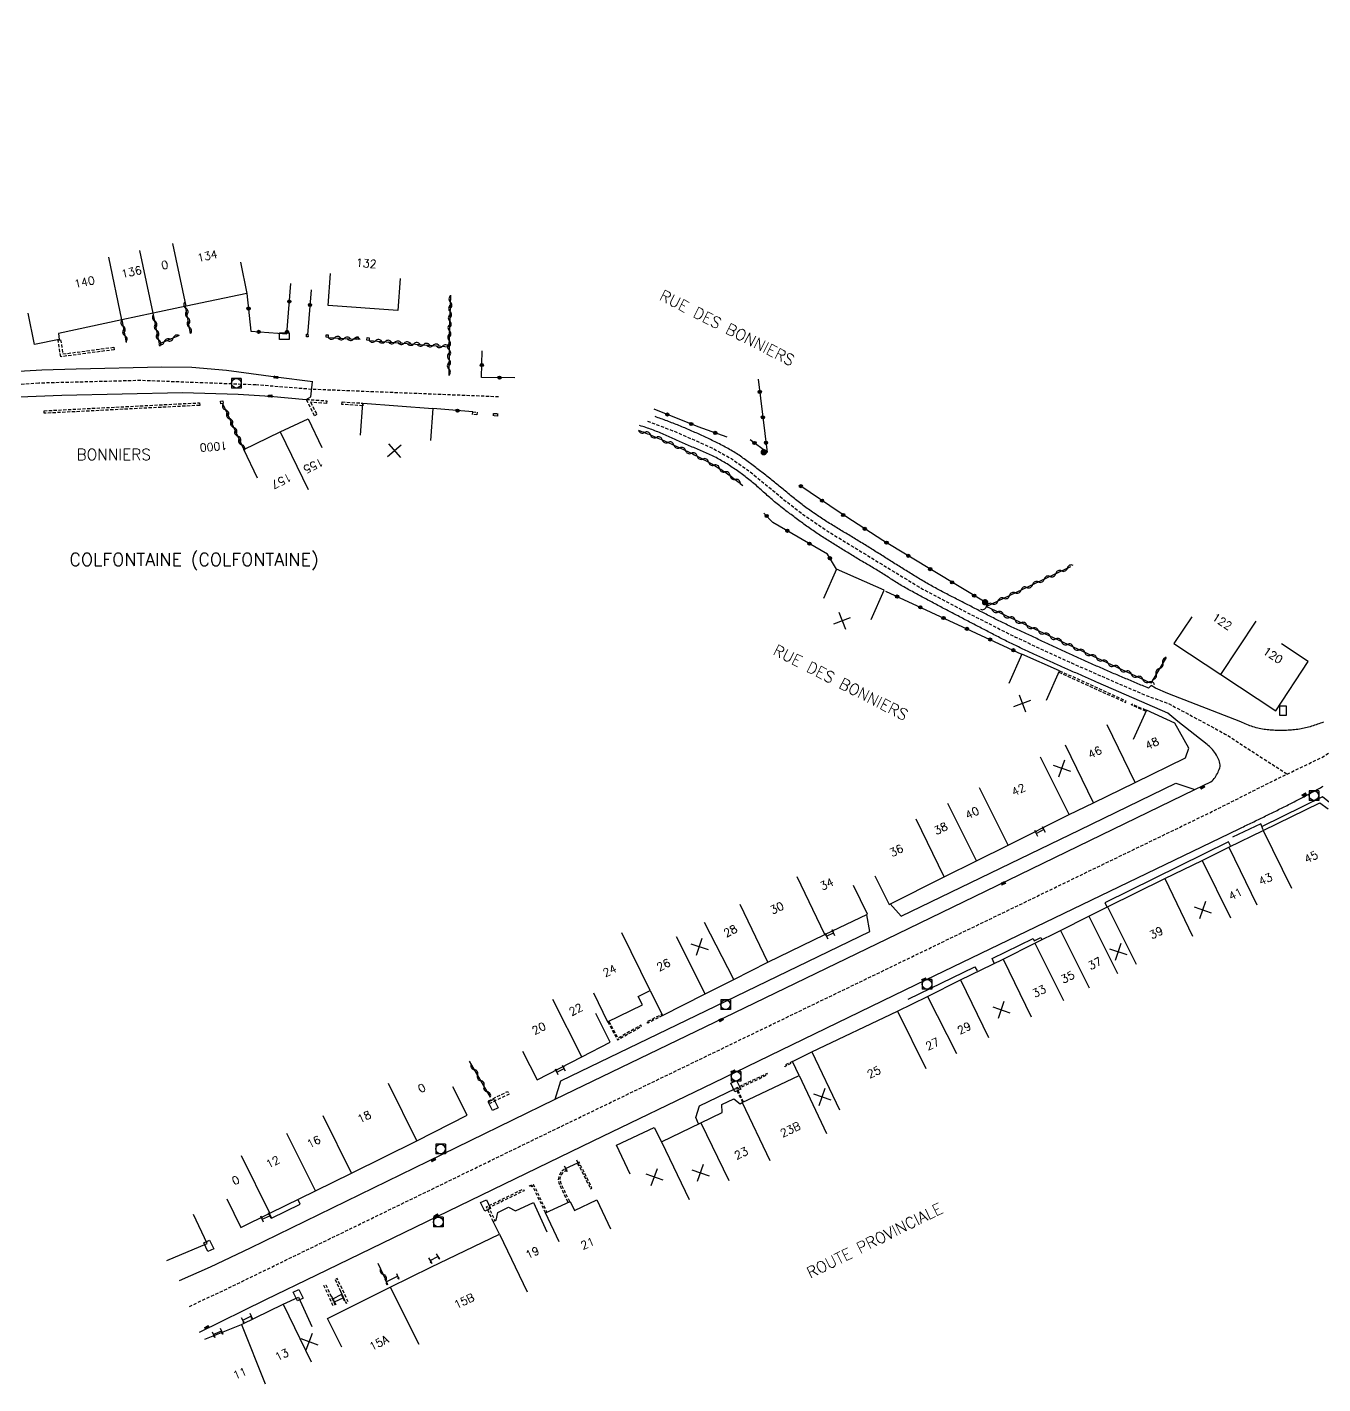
# Model space of a CAD drawing. Header units: millimetres. Extents: x 113000 to 114001, y 121999 to 123000.
# Drawn here: x 113506.8 to 113709.1, y 122358.7 to 122570.5 of the extents above; entities that cross this region are included whole.
import ezdxf
from ezdxf.enums import TextEntityAlignment as Align

# ---------------------------------------------------------------- set-up
doc = ezdxf.new("R2010")
doc.units = ezdxf.units.MM
doc.linetypes.add('DASHED', pattern=[0.75, 0.5, -0.25])
doc.layers.get('0').update_dxf_attribs({"linetype": 'CONTINUOUS'})
for name, color, linetype in [('W0001', 6, 'DASHED'), ('W0008', 7, 'CONTINUOUS'), ('W0017', 7, 'CONTINUOUS'), ('W0100', 7, 'CONTINUOUS'), ('W0105', 7, 'CONTINUOUS'), ('W0112', 1, 'DASHED'), ('W0310', 3, 'CONTINUOUS'), ('W0322', 7, 'CONTINUOUS'), ('W0400', 7, 'CONTINUOUS'), ('W0420', 7, 'CONTINUOUS'), ('W0980', 7, 'CONTINUOUS'), ('W0984', 7, 'CONTINUOUS'), ('W0989', 7, 'CONTINUOUS'), ('W0991', 7, 'CONTINUOUS'), ('W1102', 7, 'CONTINUOUS'), ('W1471', 7, 'CONTINUOUS'), ('W1473', 7, 'CONTINUOUS')]:
    doc.layers.add(name, color=color, linetype=linetype)
doc.styles.get("Standard").update_dxf_attribs({"font": 'romans.shx', "width": 0.85})

# ---------------------------------------------------------------- blocks, each defined once
blk = doc.blocks.new('t322o')
at = {"color": 0, "linetype": 'Continuous'}
for radius in [0.25, 0.15]:
    blk.add_circle((0, 0), radius, dxfattribs=at)
blk = doc.blocks.new('t310o')
at = {"color": 0, "linetype": 'Continuous'}
for centre, start, end in [((-0.5, 0.38), 216.8699, 323.1304), ((0.5, -0.37), 36.8699, 143.1303)]:
    blk.add_arc(centre, 0.625, start, end, dxfattribs=at)
blk = doc.blocks.new('T400')
for p, q in [((-0.15, 0.3), (0.15, 0.3)), ((-0.15, -0.25), (-0.15, 0.3)), ((-0.15, 0.15), (0.15, 0.15)), ((-0.15, 0), (0.15, 0)), ((0.15, 0.3), (0.15, -0.25)), ((-0.15, -0.15), (0.15, -0.15)), ((-0.15, -0.25), (-0.15, -0.3)), ((-0.15, -0.3), (0.15, -0.3)), ((0.15, -0.3), (0.15, -0.25))]:
    blk.add_line(p, q)
blk = doc.blocks.new('T420')
for p, q in [((0.75, 0.75), (-0.75, 0.75)), ((-0.75, 0.75), (-0.75, -0.75)), ((0.75, 0.75), (0.75, -0.75)), ((0.75, -0.75), (-0.75, -0.75))]:
    blk.add_line(p, q)
blk.add_ellipse((0, 0), major_axis=(-0.53, 0.53), ratio=1, start_param=3.926991, end_param=10.210176)
blk = doc.blocks.new('t991o')
at = {"color": 0, "linetype": 'Continuous'}
for p, q in [((-1, 1), (1, -1)), ((-1, -1), (1, 1))]:
    blk.add_line(p, q, dxfattribs=at)
blk = doc.blocks.new('T1471')
at = {"color": 0, "linetype": 'Continuous', "flags": 128}
blk.add_lwpolyline([(-0.75, -0.5), (-0.75, 0.5), (0.75, 0.5), (0.75, -0.5), (-0.75, -0.5)], dxfattribs=at)
blk = doc.blocks.new('t105o')
for p, q in [((-0.5, 0), (0.5, 0)), ((0.5, 0), (0.2, 0.1)), ((0.5, 0), (0.2, -0.1))]:
    blk.add_line(p, q)
blk = doc.blocks.new('T1473')
at = {"color": 0, "linetype": 'Continuous', "const_width": 0.5, "flags": 128}
blk.add_lwpolyline([(-0.25, 0, 1), (0.25, 0, 1)], format="xyb", close=True, dxfattribs=at)

msp = doc.modelspace()

# ---------------------------------------------------------------- linework, layer by layer
at = {"layer": 'W0001', "flags": 128}
for points in [[(113532.13, 122370.76), (113538.41, 122373.72), (113589.91, 122398.75), (113646.8, 122426.25), (113692.38, 122448.31), (113701.03, 122452.68), (113708.96, 122456.5), (113715.18, 122460.62), (113723.17, 122466.22), (113736.64, 122477.1), (113752.21, 122491.25), (113771.98, 122511.32), (113790.3, 122531.15), (113808.49, 122551.24), (113823.67, 122568.08), (113839.62, 122585.71), (113846.73, 122593.41), (113852.05, 122599.19), (113861.18, 122609.88)], [(113603.64, 122509.02), (113608.09, 122507.33), (113611.41, 122505.86), (113613.99, 122504.7), (113616.76, 122503.16), (113619.55, 122501.2), (113622.61, 122498.72), (113624.73, 122496.95), (113627.49, 122494.78), (113631.72, 122491.87), (113636.41, 122489.01), (113640.73, 122486.36), (113646.63, 122482.79), (113653.37, 122479.22), (113661.12, 122475.29), (113669.86, 122471.25), (113677.33, 122467.97), (113681.48, 122466.2), (113685.12, 122464.86), (113693.89, 122460.15), (113703.55, 122453.89)]]:
    msp.add_lwpolyline(points, dxfattribs=at)
at = {"layer": 'W0001'}
msp.add_lwpolyline([(113580.42, 122512.8), (113551.21, 122513.97), (113542.52, 122514.67), (113524.54, 122515.35), (113508.61, 122514.94), (113493.8, 122513.77), (113480.2, 122512.53), (113466.48, 122511.27), (113457.19, 122510.53)], dxfattribs=at)
at = {"layer": 'W0008'}
for points in [[(113551.41, 122515.17), (113545.63, 122515.87), (113537.91, 122516.94), (113532.52, 122517.37), (113527.83, 122517.43), (113514.46, 122517.14), (113509.08, 122516.98), (113503.68, 122516.65), (113500.71, 122516.41), (113480.98, 122514.59), (113467.62, 122513.36), (113464.6, 122513.83), (113461.98, 122515.38), (113459.83, 122519.57), (113458.23, 122541.25), (113455.01, 122588.3), (113454.43, 122592.37), (113453.71, 122595.25), (113451.81, 122599.98), (113448.78, 122605.11), (113425.55, 122639.86), (113398.37, 122680.47)], [(113468.09, 122400.86), (113465.84, 122433.09), (113461.02, 122501.45), (113461.6, 122504.14), (113462.33, 122505.69), (113465.5, 122508.62), (113468.22, 122509.44), (113490.8, 122511.51), (113501.24, 122512.44), (113505.55, 122512.8), (113512.22, 122513.09), (113531.04, 122513.46), (113539.74, 122513.22), (113544.76, 122512.92), (113550.39, 122512.41), (113551.07, 122512.8), (113551.35, 122515.14)]]:
    msp.add_lwpolyline(points, dxfattribs=at)
at = {"layer": 'W0008', "flags": 128}
for points in [[(113709.2, 122462.01), (113708.97, 122461.92), (113708.75, 122461.83), (113708.52, 122461.75), (113708.29, 122461.67), (113708.06, 122461.59), (113707.83, 122461.51), (113707.6, 122461.44), (113707.37, 122461.36), (113707.14, 122461.29), (113706.9, 122461.23), (113706.67, 122461.17), (113706.43, 122461.11), (113706.2, 122461.05), (113705.96, 122461), (113705.72, 122460.96), (113705.47, 122460.92), (113705.22, 122460.88), (113704.96, 122460.84), (113704.71, 122460.81), (113704.46, 122460.79), (113704.2, 122460.77), (113703.95, 122460.75), (113703.7, 122460.74), (113703.44, 122460.72), (113703.19, 122460.72), (113702.94, 122460.71), (113702.68, 122460.71), (113702.43, 122460.71), (113702.17, 122460.71), (113701.92, 122460.72), (113701.66, 122460.72), (113701.42, 122460.73), (113701.17, 122460.74), (113700.92, 122460.76), (113700.67, 122460.78), (113700.43, 122460.81), (113700.18, 122460.84), (113699.94, 122460.87), (113699.69, 122460.91), (113699.45, 122460.96), (113699.2, 122461.01), (113698.95, 122461.07), (113698.71, 122461.14), (113698.46, 122461.21), (113698.21, 122461.28), (113697.97, 122461.36), (113697.73, 122461.44), (113697.49, 122461.53), (113697.25, 122461.62), (113697.01, 122461.72), (113696.78, 122461.82), (113696.54, 122461.93), (113696.31, 122462.04), (113684.92, 122466.46), (113683.01, 122467.29), (113682.3, 122467.71), (113681.9, 122467.32), (113681.67, 122467.42), (113681.43, 122467.52), (113681.19, 122467.61), (113680.96, 122467.71), (113680.72, 122467.8), (113680.49, 122467.9), (113680.25, 122468), (113680.01, 122468.1), (113679.78, 122468.19), (113679.54, 122468.29), (113679.31, 122468.39), (113679.07, 122468.49), (113678.84, 122468.59), (113678.6, 122468.69), (113678.37, 122468.78), (113678.13, 122468.88), (113677.9, 122468.98), (113677.67, 122469.08), (113677.44, 122469.18), (113677.21, 122469.28), (113676.98, 122469.38), (113676.75, 122469.48), (113676.52, 122469.57), (113676.3, 122469.67), (113676.07, 122469.77), (113675.84, 122469.87), (113675.61, 122469.97), (113675.38, 122470.07), (113675.15, 122470.17), (113674.92, 122470.27), (113674.69, 122470.37), (113674.46, 122470.47), (113674.24, 122470.57), (113674.01, 122470.67), (113673.78, 122470.77), (113673.55, 122470.87), (113673.32, 122470.97), (113673.1, 122471.07), (113672.87, 122471.17), (113672.64, 122471.27), (113672.41, 122471.37), (113672.18, 122471.47), (113671.96, 122471.58), (113671.73, 122471.68), (113671.5, 122471.78), (113671.27, 122471.88), (113671.04, 122471.98), (113670.82, 122472.08), (113670.59, 122472.19), (113670.36, 122472.29), (113670.14, 122472.39), (113669.91, 122472.5), (113669.68, 122472.6), (113669.45, 122472.7), (113669.22, 122472.81), (113669, 122472.91), (113668.77, 122473.02), (113668.54, 122473.12), (113668.31, 122473.23), (113668.09, 122473.33), (113667.86, 122473.44), (113667.63, 122473.55), (113667.41, 122473.65), (113667.18, 122473.76), (113666.95, 122473.86), (113666.73, 122473.97), (113666.5, 122474.08), (113666.27, 122474.18), (113666.05, 122474.29), (113665.82, 122474.4), (113665.59, 122474.51), (113665.37, 122474.61), (113665.14, 122474.72), (113664.91, 122474.83), (113664.69, 122474.93), (113664.46, 122475.04), (113664.23, 122475.15), (113664.01, 122475.25), (113663.78, 122475.36), (113663.55, 122475.47), (113663.33, 122475.57), (113663.1, 122475.68), (113662.87, 122475.79), (113662.65, 122475.89), (113662.42, 122476), (113662.19, 122476.11), (113661.96, 122476.21), (113661.73, 122476.32), (113661.5, 122476.42), (113661.27, 122476.53), (113661.04, 122476.63), (113660.81, 122476.74), (113660.58, 122476.84), (113660.35, 122476.95), (113660.12, 122477.06), (113659.9, 122477.17), (113659.67, 122477.28), (113659.44, 122477.39), (113659.22, 122477.5), (113659, 122477.61), (113658.77, 122477.72), (113658.55, 122477.83), (113658.33, 122477.94), (113658.11, 122478.05), (113657.89, 122478.16), (113657.67, 122478.27), (113657.44, 122478.38), (113657.22, 122478.5), (113657, 122478.61), (113656.78, 122478.72), (113656.56, 122478.84), (113656.34, 122478.95), (113656.12, 122479.06), (113655.9, 122479.18), (113655.68, 122479.29), (113655.46, 122479.41), (113655.24, 122479.52), (113655.02, 122479.63), (113654.8, 122479.75), (113654.58, 122479.86), (113654.36, 122479.98), (113654.14, 122480.09), (113653.92, 122480.21), (113653.7, 122480.32), (113653.48, 122480.43), (113653.26, 122480.55), (113653.04, 122480.66), (113652.81, 122480.78), (113652.59, 122480.89), (113652.37, 122481), (113652.15, 122481.12), (113651.93, 122481.23), (113651.7, 122481.34), (113651.48, 122481.46), (113651.26, 122481.57), (113651.04, 122481.68), (113650.82, 122481.8), (113650.6, 122481.91), (113650.38, 122482.03), (113650.15, 122482.14), (113649.93, 122482.26), (113649.71, 122482.37), (113649.49, 122482.49), (113649.27, 122482.6), (113649.05, 122482.72), (113648.83, 122482.84), (113648.62, 122482.96), (113648.4, 122483.08), (113648.18, 122483.2), (113647.96, 122483.32), (113647.74, 122483.44), (113647.52, 122483.57), (113647.3, 122483.7), (113647.08, 122483.82), (113646.86, 122483.95), (113646.64, 122484.08), (113646.42, 122484.21), (113646.21, 122484.34), (113645.99, 122484.47), (113645.77, 122484.61), (113645.55, 122484.74), (113645.34, 122484.87), (113645.12, 122485.01), (113644.9, 122485.14), (113644.69, 122485.27), (113644.47, 122485.41), (113644.26, 122485.54), (113644.04, 122485.68), (113643.82, 122485.81), (113643.61, 122485.95), (113643.39, 122486.08), (113643.18, 122486.22), (113642.96, 122486.35), (113642.74, 122486.49), (113642.53, 122486.62), (113642.31, 122486.75), (113642.1, 122486.88), (113641.89, 122487.02), (113641.68, 122487.15), (113641.46, 122487.28), (113641.25, 122487.42), (113641.04, 122487.55), (113640.83, 122487.68), (113640.61, 122487.82), (113640.4, 122487.95), (113640.19, 122488.09), (113639.98, 122488.22), (113639.77, 122488.35), (113639.55, 122488.49), (113639.34, 122488.62), (113639.13, 122488.76), (113638.92, 122488.89), (113638.71, 122489.02), (113638.49, 122489.16), (113638.28, 122489.29), (113638.07, 122489.42), (113637.85, 122489.56), (113637.64, 122489.69), (113637.43, 122489.82), (113637.22, 122489.95), (113637, 122490.08), (113636.79, 122490.21), (113636.58, 122490.34), (113636.36, 122490.47), (113636.15, 122490.59), (113635.94, 122490.72), (113635.72, 122490.85), (113635.51, 122490.98), (113635.3, 122491.1), (113635.08, 122491.23), (113634.87, 122491.36), (113634.65, 122491.49), (113634.44, 122491.61), (113634.23, 122491.74), (113634.01, 122491.87), (113633.8, 122492), (113633.59, 122492.13), (113633.37, 122492.26), (113633.16, 122492.39), (113632.95, 122492.52), (113632.74, 122492.65), (113632.53, 122492.78), (113632.32, 122492.91), (113632.11, 122493.05), (113631.9, 122493.18), (113631.69, 122493.31), (113631.48, 122493.45), (113631.27, 122493.58), (113631.06, 122493.72), (113630.85, 122493.85), (113630.65, 122493.99), (113630.44, 122494.13), (113630.23, 122494.26), (113630.03, 122494.4), (113629.82, 122494.54), (113629.61, 122494.68), (113629.41, 122494.82), (113629.2, 122494.96), (113629, 122495.1), (113628.8, 122495.24), (113628.59, 122495.39), (113628.39, 122495.53), (113628.19, 122495.68), (113627.99, 122495.83), (113627.79, 122495.99), (113627.59, 122496.14), (113627.39, 122496.3), (113627.19, 122496.45), (113626.99, 122496.61), (113626.79, 122496.77), (113626.6, 122496.93), (113626.4, 122497.09), (113626.21, 122497.25), (113626.01, 122497.41), (113625.82, 122497.57), (113625.62, 122497.73), (113625.42, 122497.9), (113625.23, 122498.06), (113625.03, 122498.22), (113624.84, 122498.38), (113624.64, 122498.53), (113624.45, 122498.69), (113624.25, 122498.84), (113624.06, 122499), (113623.87, 122499.16), (113623.67, 122499.31), (113623.48, 122499.47), (113623.29, 122499.63), (113623.09, 122499.78), (113622.9, 122499.94), (113622.71, 122500.09), (113622.51, 122500.25), (113622.32, 122500.4), (113622.13, 122500.56), (113621.93, 122500.71), (113621.74, 122500.87), (113621.54, 122501.02), (113621.35, 122501.17), (113621.15, 122501.32), (113620.95, 122501.47), (113620.75, 122501.62), (113620.56, 122501.77), (113620.36, 122501.92), (113620.16, 122502.07), (113619.97, 122502.22), (113619.77, 122502.37), (113619.57, 122502.52), (113619.37, 122502.67), (113619.17, 122502.81), (113618.98, 122502.96), (113618.78, 122503.1), (113618.57, 122503.25), (113618.37, 122503.39), (113618.17, 122503.53), (113617.97, 122503.67), (113617.76, 122503.81), (113617.55, 122503.94), (113617.34, 122504.08), (113617.13, 122504.21), (113616.92, 122504.34), (113616.69, 122504.47), (113616.47, 122504.6), (113616.25, 122504.72), (113616.03, 122504.85), (113615.8, 122504.97), (113615.58, 122505.09), (113615.35, 122505.21), (113615.12, 122505.33), (113614.9, 122505.44), (113614.67, 122505.56), (113614.44, 122505.67), (113614.21, 122505.78), (113613.98, 122505.89), (113613.75, 122506.01), (113613.52, 122506.12), (113613.29, 122506.23), (113613.06, 122506.34), (113612.83, 122506.45), (113612.61, 122506.55), (113612.39, 122506.66), (113612.17, 122506.76), (113611.94, 122506.86), (113611.72, 122506.96), (113611.5, 122507.07), (113611.28, 122507.17), (113611.05, 122507.26), (113610.83, 122507.36), (113610.61, 122507.46), (113610.38, 122507.56), (113610.16, 122507.65), (113609.93, 122507.75), (113609.71, 122507.85), (113609.48, 122507.94), (113609.26, 122508.03), (113609.03, 122508.13), (113608.81, 122508.22), (113608.58, 122508.31), (113608.35, 122508.41), (113608.12, 122508.5), (113607.88, 122508.59), (113607.65, 122508.68), (113607.42, 122508.77), (113607.19, 122508.86), (113606.95, 122508.95), (113606.72, 122509.04), (113606.48, 122509.13), (113606.25, 122509.21), (113606.01, 122509.3), (113605.78, 122509.39), (113605.54, 122509.47), (113605.31, 122509.55), (113605.07, 122509.64), (113604.84, 122509.72)], [(113530.56, 122374.81), (113535.44, 122376.95), (113541.65, 122379.91), (113569.44, 122393.44), (113589.26, 122403.13), (113615.67, 122415.9), (113642.68, 122428.92), (113659.98, 122437.33), (113689.14, 122451.48), (113691.65, 122452.68), (113691.83, 122452.84), (113692, 122453), (113692.15, 122453.18), (113692.3, 122453.37), (113692.43, 122453.56), (113692.54, 122453.76), (113692.65, 122453.96), (113692.75, 122454.18), (113692.84, 122454.39), (113692.93, 122454.62), (113693.01, 122454.85), (113693.07, 122455.09), (113693.08, 122455.34), (113693.05, 122455.57), (113693, 122455.8), (113692.92, 122456.02), (113692.82, 122456.23), (113692.72, 122456.44), (113692.61, 122456.64), (113692.49, 122456.87), (113692.35, 122457.09), (113692.21, 122457.31), (113692.05, 122457.51), (113691.88, 122457.72), (113691.73, 122457.89), (113691.57, 122458.06), (113691.4, 122458.22), (113691.23, 122458.37), (113691.05, 122458.51), (113686.47, 122462.1), (113684.89, 122463.41), (113674.03, 122468.16), (113673.8, 122468.26), (113673.57, 122468.36), (113673.34, 122468.46), (113673.11, 122468.56), (113672.88, 122468.66), (113672.64, 122468.76), (113672.41, 122468.86), (113672.18, 122468.97), (113671.95, 122469.07), (113671.72, 122469.17), (113671.49, 122469.27), (113671.26, 122469.37), (113671.03, 122469.47), (113670.8, 122469.58), (113670.57, 122469.68), (113670.34, 122469.78), (113670.1, 122469.88), (113669.87, 122469.99), (113669.64, 122470.09), (113669.41, 122470.19), (113669.18, 122470.29), (113668.95, 122470.4), (113668.72, 122470.5), (113668.49, 122470.6), (113668.26, 122470.71), (113668.03, 122470.81), (113667.8, 122470.91), (113667.57, 122471.02), (113667.34, 122471.12), (113667.11, 122471.22), (113666.88, 122471.33), (113666.65, 122471.43), (113666.42, 122471.53), (113666.19, 122471.64), (113665.96, 122471.74), (113665.73, 122471.84), (113665.5, 122471.95), (113665.27, 122472.05), (113665.04, 122472.15), (113664.81, 122472.26), (113664.58, 122472.36), (113664.35, 122472.46), (113664.12, 122472.57), (113663.89, 122472.67), (113663.67, 122472.78), (113663.44, 122472.88), (113663.21, 122472.99), (113662.98, 122473.09), (113662.75, 122473.2), (113662.52, 122473.31), (113662.29, 122473.41), (113662.07, 122473.52), (113661.84, 122473.63), (113661.61, 122473.74), (113661.38, 122473.85), (113661.16, 122473.96), (113660.93, 122474.07), (113660.7, 122474.18), (113660.48, 122474.29), (113660.25, 122474.4), (113660.02, 122474.51), (113659.8, 122474.62), (113659.57, 122474.74), (113659.35, 122474.85), (113659.12, 122474.96), (113658.9, 122475.08), (113658.67, 122475.19), (113658.45, 122475.31), (113658.22, 122475.42), (113658, 122475.54), (113657.77, 122475.65), (113657.55, 122475.77), (113657.33, 122475.89), (113657.1, 122476), (113656.88, 122476.12), (113656.65, 122476.24), (113656.43, 122476.35), (113656.21, 122476.47), (113655.98, 122476.59), (113655.76, 122476.7), (113655.54, 122476.82), (113655.31, 122476.94), (113655.09, 122477.06), (113654.87, 122477.17), (113654.64, 122477.29), (113654.42, 122477.41), (113654.19, 122477.52), (113653.97, 122477.64), (113653.74, 122477.76), (113653.52, 122477.87), (113653.29, 122477.99), (113653.07, 122478.11), (113652.84, 122478.23), (113652.62, 122478.34), (113652.39, 122478.46), (113652.16, 122478.58), (113651.94, 122478.7), (113651.71, 122478.81), (113651.49, 122478.93), (113651.26, 122479.05), (113651.04, 122479.17), (113650.81, 122479.29), (113650.59, 122479.4), (113650.36, 122479.52), (113650.14, 122479.64), (113649.91, 122479.76), (113649.69, 122479.88), (113649.46, 122480), (113649.24, 122480.12), (113649.01, 122480.24), (113648.79, 122480.36), (113648.56, 122480.48), (113648.34, 122480.6), (113648.12, 122480.72), (113647.9, 122480.83), (113647.68, 122480.95), (113647.46, 122481.07), (113647.23, 122481.19), (113647.01, 122481.31), (113646.79, 122481.42), (113646.57, 122481.54), (113646.35, 122481.66), (113646.13, 122481.78), (113645.91, 122481.9), (113645.68, 122482.02), (113645.46, 122482.14), (113645.24, 122482.26), (113645.02, 122482.38), (113644.8, 122482.5), (113644.58, 122482.62), (113644.36, 122482.74), (113644.14, 122482.86), (113643.93, 122482.99), (113643.71, 122483.11), (113643.49, 122483.24), (113643.27, 122483.36), (113643.06, 122483.49), (113642.84, 122483.62), (113642.64, 122483.74), (113642.43, 122483.87), (113642.23, 122484), (113642.03, 122484.13), (113641.83, 122484.26), (113641.63, 122484.4), (113641.43, 122484.53), (113641.23, 122484.66), (113641.03, 122484.79), (113640.83, 122484.92), (113640.62, 122485.05), (113640.41, 122485.18), (113640.2, 122485.31), (113639.99, 122485.44), (113639.78, 122485.56), (113639.57, 122485.69), (113639.36, 122485.82), (113639.15, 122485.94), (113638.94, 122486.07), (113638.73, 122486.19), (113638.52, 122486.32), (113638.31, 122486.44), (113638.1, 122486.57), (113637.89, 122486.69), (113637.68, 122486.82), (113637.47, 122486.94), (113637.26, 122487.07), (113637.05, 122487.19), (113636.84, 122487.32), (113636.63, 122487.45), (113636.42, 122487.57), (113636.21, 122487.7), (113636, 122487.83), (113635.79, 122487.95), (113635.58, 122488.08), (113635.37, 122488.21), (113635.16, 122488.34), (113634.95, 122488.47), (113634.74, 122488.6), (113634.53, 122488.73), (113634.32, 122488.85), (113634.11, 122488.98), (113633.9, 122489.11), (113633.69, 122489.24), (113633.48, 122489.37), (113633.27, 122489.49), (113633.06, 122489.62), (113632.85, 122489.75), (113632.64, 122489.88), (113632.43, 122490.01), (113632.22, 122490.14), (113632.01, 122490.27), (113631.8, 122490.41), (113631.59, 122490.54), (113631.39, 122490.67), (113631.18, 122490.8), (113630.97, 122490.94), (113630.77, 122491.07), (113630.56, 122491.21), (113630.36, 122491.35), (113630.15, 122491.48), (113629.95, 122491.62), (113629.74, 122491.76), (113629.54, 122491.91), (113629.33, 122492.05), (113629.12, 122492.19), (113628.92, 122492.34), (113628.71, 122492.48), (113628.51, 122492.63), (113628.31, 122492.77), (113628.1, 122492.92), (113627.9, 122493.07), (113627.7, 122493.21), (113627.49, 122493.36), (113627.29, 122493.51), (113627.09, 122493.66), (113626.89, 122493.81), (113626.69, 122493.96), (113626.49, 122494.11), (113626.29, 122494.26), (113626.09, 122494.41), (113625.89, 122494.56), (113625.69, 122494.72), (113625.49, 122494.87), (113625.29, 122495.02), (113625.1, 122495.18), (113624.9, 122495.33), (113624.7, 122495.48), (113624.5, 122495.64), (113624.31, 122495.8), (113624.11, 122495.95), (113623.91, 122496.11), (113623.72, 122496.27), (113623.52, 122496.43), (113623.33, 122496.59), (113623.13, 122496.75), (113622.94, 122496.92), (113622.75, 122497.09), (113622.56, 122497.25), (113622.37, 122497.42), (113622.18, 122497.59), (113621.99, 122497.76), (113621.8, 122497.93), (113621.61, 122498.1), (113621.42, 122498.27), (113621.23, 122498.44), (113621.04, 122498.61), (113620.85, 122498.77), (113620.66, 122498.94), (113620.47, 122499.11), (113620.28, 122499.27), (113620.08, 122499.44), (113619.89, 122499.6), (113619.69, 122499.76), (113619.49, 122499.92), (113619.29, 122500.07), (113619.09, 122500.23), (113618.9, 122500.38), (113618.7, 122500.52), (113618.5, 122500.67), (113618.3, 122500.81), (113618.11, 122500.96), (113617.91, 122501.1), (113617.71, 122501.24), (113617.51, 122501.38), (113617.31, 122501.52), (113617.1, 122501.66), (113616.9, 122501.79), (113616.7, 122501.93), (113616.49, 122502.06), (113616.29, 122502.19), (113616.08, 122502.33), (113615.87, 122502.46), (113615.66, 122502.58), (113615.45, 122502.71), (113615.24, 122502.83), (113615.03, 122502.96), (113614.82, 122503.08), (113614.6, 122503.2), (113614.38, 122503.32), (113614.15, 122503.43), (113613.92, 122503.55), (113613.69, 122503.66), (113613.46, 122503.77), (113613.23, 122503.87), (113613, 122503.98), (113612.76, 122504.08), (113612.53, 122504.18), (113612.3, 122504.28), (113612.06, 122504.38), (113611.82, 122504.48), (113611.59, 122504.57), (113611.35, 122504.67), (113611.12, 122504.77), (113610.88, 122504.87), (113610.65, 122504.96), (113610.41, 122505.06), (113610.18, 122505.16), (113609.94, 122505.27), (113609.71, 122505.37), (113609.48, 122505.47), (113609.25, 122505.58), (113609.02, 122505.68), (113608.79, 122505.79), (113608.55, 122505.89), (113608.32, 122506), (113608.09, 122506.1), (113607.86, 122506.21), (113607.63, 122506.31), (113607.4, 122506.42), (113607.17, 122506.52), (113606.93, 122506.63), (113606.7, 122506.73), (113606.47, 122506.83), (113606.23, 122506.93), (113606, 122507.03), (113605.77, 122507.13), (113605.53, 122507.22), (113605.29, 122507.32), (113605.06, 122507.41), (113604.82, 122507.5), (113604.59, 122507.59), (113604.35, 122507.68), (113604.11, 122507.76), (113603.87, 122507.85), (113603.64, 122507.93), (113603.4, 122508.01), (113603.16, 122508.1), (113602.92, 122508.17), (113602.68, 122508.25), (113602.44, 122508.33)], [(113533.71, 122366.72), (113544.09, 122371.82), (113552.01, 122375.7), (113570.8, 122384.8), (113595.2, 122396.61), (113613.97, 122405.7), (113645.61, 122421.01), (113696.03, 122445.34), (113696.26, 122445.45), (113696.49, 122445.56), (113696.73, 122445.68), (113696.96, 122445.79), (113697.19, 122445.9), (113697.42, 122446.01), (113697.66, 122446.12), (113697.89, 122446.24), (113698.12, 122446.35), (113698.35, 122446.46), (113698.59, 122446.57), (113698.82, 122446.69), (113699.05, 122446.8), (113699.28, 122446.91), (113699.51, 122447.02), (113699.73, 122447.13), (113699.96, 122447.24), (113700.18, 122447.35), (113700.41, 122447.46), (113700.63, 122447.57), (113700.86, 122447.68), (113701.08, 122447.79), (113701.31, 122447.9), (113701.53, 122448.01), (113701.76, 122448.12), (113701.98, 122448.23), (113702.21, 122448.34), (113702.43, 122448.45), (113702.65, 122448.56), (113702.88, 122448.68), (113703.1, 122448.79), (113703.33, 122448.9), (113703.55, 122449.01), (113703.77, 122449.12), (113704, 122449.24), (113704.22, 122449.35), (113704.44, 122449.47), (113704.66, 122449.58), (113704.88, 122449.69), (113705.09, 122449.8), (113705.31, 122449.91), (113705.53, 122450.03), (113705.75, 122450.14), (113705.96, 122450.25), (113706.18, 122450.36), (113706.4, 122450.48), (113706.61, 122450.59), (113706.83, 122450.71), (113707.04, 122450.82), (113707.26, 122450.94), (113707.47, 122451.05), (113707.69, 122451.17), (113707.9, 122451.29), (113708.12, 122451.41), (113708.33, 122451.53), (113708.54, 122451.64), (113708.76, 122451.76), (113708.97, 122451.89), (113709.19, 122452.02)], [(113641.57, 122433.61), (113643.28, 122431.69), (113671.15, 122445.18), (113686.18, 122452.46), (113689.15, 122451.49)], [(113589.25, 122403.13), (113590.12, 122405.97), (113615.91, 122418.45), (113638.37, 122429.33), (113637.9, 122431.89)]]:
    msp.add_lwpolyline(points, dxfattribs=at)
at = {"layer": 'W0017', "flags": 128}
for points in [[(113711.39, 122446.69), (113710.44, 122448.73), (113710.16, 122448.93), (113710.4, 122449.23), (113709.08, 122450.32), (113699.63, 122445.7)], [(113699.82, 122445.18), (113699.42, 122446.12), (113695.02, 122444.03)], [(113694.68, 122442.67), (113694.37, 122443.31), (113675.1, 122433.78), (113675.43, 122433.13)], [(113657.79, 122424.39), (113657.46, 122425.07), (113663.87, 122428.23), (113664.04, 122427.86), (113665.09, 122428.39), (113665.25, 122428.07)], [(113644.37, 122418.76), (113654.78, 122423.77), (113655.14, 122423.15)], [(113611.64, 122399.3), (113611.19, 122400.28), (113611.77, 122402.11), (113617.42, 122404.81)], [(113544.62, 122385.21), (113544.96, 122384.52), (113549.45, 122386.72), (113549.1, 122387.42)]]:
    msp.add_lwpolyline(points, dxfattribs=at)
at = {"layer": 'W0100'}
for points in [[(113540.09, 122533.85), (113541.11, 122528.95), (113531.62, 122526.96), (113526.45, 122525.87), (113521.6, 122524.84), (113511.7, 122522.72), (113511.78, 122521.74), (113507.94, 122520.99), (113506.98, 122525.89)], [(113565.04, 122531.26), (113564.67, 122526.28), (113553.8, 122527.07), (113554.17, 122532.05)], [(113558.84, 122506.83), (113559.23, 122511.81), (113570.15, 122510.97), (113569.76, 122505.98)], [(113542.79, 122500.08), (113540.62, 122504.59), (113546.33, 122507.33), (113550.66, 122509.39), (113552.81, 122504.88)]]:
    msp.add_lwpolyline(points, dxfattribs=at)
at = {"layer": 'W0100', "flags": 128}
for points in [[(113638.59, 122478.03), (113640.61, 122482.6), (113633.19, 122485.89), (113631.16, 122481.32)], [(113688.64, 122478.47), (113685.87, 122474.31), (113693.17, 122469.46), (113701.76, 122463.76), (113706.84, 122471.48), (113702.66, 122474.23)], [(113665.96, 122465.45), (113667.99, 122470.02), (113662.11, 122472.63), (113660.08, 122468.06)], [(113639.14, 122437.99), (113641.39, 122433.53), (113649.98, 122437.87), (113655.04, 122440.33), (113659.96, 122442.79), (113669.52, 122447.58), (113673.32, 122449.41), (113679.83, 122452.57), (113687.69, 122456.41), (113688.17, 122457.95), (113686.01, 122461.85), (113681.57, 122463.87), (113679.51, 122459.31)], [(113600.94, 122391.43), (113598.82, 122395.95), (113604.69, 122398.71), (113605.83, 122396.45), (113611.99, 122399.42), (113615.33, 122401.05), (113615.28, 122402.29), (113617.12, 122403.19), (113618.13, 122402.41), (113618.47, 122402.58), (113627.33, 122406.8), (113626.32, 122409.02), (113629.34, 122410.51), (113642.71, 122416.86), (113647.39, 122419.17), (113652.53, 122421.77), (113659.21, 122425), (113664.17, 122427.48), (113668.18, 122429.46), (113672.58, 122431.68), (113675.5, 122433.14), (113684.44, 122437.61), (113690.26, 122440.39), (113694.44, 122442.48), (113699.8, 122445.07), (113708.63, 122449.4), (113709.93, 122448.46)], [(113665.56, 122445.22), (113664.39, 122444.62)], [(113595.25, 122419.71), (113597.44, 122415.22), (113602.86, 122417.86), (113602.19, 122419.18), (113604.07, 122420.09), (113606.01, 122416.17), (113612.67, 122419.56), (113617.13, 122421.8), (113622.48, 122424.54), (113631.35, 122428.82), (113638.01, 122432), (113635.85, 122436.51)], [(113631.63, 122428.58), (113632.72, 122429.1)], [(113584.13, 122410.61), (113586.41, 122406.17), (113593.41, 122409.76), (113597.85, 122412.02), (113595.59, 122416.48)], [(113589.51, 122407.35), (113590.64, 122407.92)], [(113537.96, 122387.56), (113540.17, 122383.07), (113544.71, 122385.31), (113551.8, 122388.8), (113557.46, 122391.58), (113567.63, 122396.61), (113575.52, 122400.61), (113573.26, 122405.07)], [(113590.87, 122392.29), (113592.78, 122393.18)], [(113555.95, 122364.4), (113553.7, 122368.87), (113563.47, 122373.79), (113569.83, 122376.87), (113580.53, 122382.03), (113579.57, 122384.01), (113580.05, 122384.25), (113580.27, 122385.45), (113581.98, 122386.27), (113583.04, 122385.69), (113585.85, 122386.98), (113587.93, 122382.43)], [(113589.87, 122380.83), (113587.75, 122385.36), (113591.6, 122387.17), (113592.26, 122385.76), (113595.76, 122387.41), (113597.88, 122382.88)], [(113528.63, 122377.92), (113534.92, 122380.6), (113532.78, 122385.11)], [(113543.51, 122384.37), (113544.7, 122384.92)], [(113569.73, 122377.92), (113570.94, 122378.56)], [(113562.86, 122374.6), (113564.65, 122375.47)], [(113534.55, 122365.66), (113540.25, 122367.95), (113546.79, 122371.11), (113549.16, 122372.19), (113551.23, 122367.64)], [(113554.51, 122371.96), (113555.92, 122372.67)], [(113556.17, 122372.1), (113554.75, 122371.44)], [(113541.76, 122369.23), (113540.44, 122368.58)], [(113537.16, 122366.91), (113535.91, 122366.35)]]:
    msp.add_lwpolyline(points, dxfattribs=at)
at = {"layer": 'W0112'}
for p, q in [((113550.43, 122522.18), (113550.41, 122522.58)), ((113550.67, 122522.19), (113550.43, 122522.18)), ((113553.47, 122522.1), (113553.48, 122522.49)), ((113553.79, 122522.08), (113553.47, 122522.1)), ((113558.18, 122521.8), (113558.22, 122522.2)), ((113558.47, 122521.76), (113558.18, 122521.8)), ((113559.83, 122521.65), (113559.87, 122522.05)), ((113512.04, 122519.06), (113511.62, 122521.65)), ((113520.41, 122520.16), (113512.04, 122519.06)), ((113560.18, 122521.62), (113559.83, 122521.65)), ((113509.43, 122510.63), (113533.73, 122511.87)), ((113533.73, 122511.87), (113533.75, 122511.47)), ((113536.98, 122512.12), (113537.34, 122512.17)), ((113537.34, 122512.17), (113537.4, 122511.77)), ((113551.68, 122509.86), (113550.39, 122512.41)), ((113550.39, 122512.41), (113553.57, 122512.19)), ((113555.98, 122512.02), (113559.23, 122511.81)), ((113559.23, 122511.81), (113559.2, 122511.41)), ((113576.37, 122510.44), (113577.05, 122510.4)), ((113577.05, 122510.4), (113577.03, 122510)), ((113579.63, 122510.22), (113580.25, 122510.18)), ((113580.25, 122510.18), (113580.23, 122509.79))]:
    msp.add_line(p, q, dxfattribs=at)
for points in [[(113511.62, 122521.65), (113512.02, 122521.72), (113512.37, 122519.5)], [(113550.41, 122522.58), (113550.65, 122522.59), (113550.67, 122522.19)], [(113553.48, 122522.49), (113553.8, 122522.48), (113553.79, 122522.08)], [(113558.22, 122522.2), (113558.51, 122522.16), (113558.47, 122521.76)], [(113559.87, 122522.05), (113560.22, 122522.02), (113560.18, 122521.62)], [(113512.37, 122519.5), (113520.35, 122520.55), (113520.41, 122520.16)], [(113533.75, 122511.47), (113509.45, 122510.23), (113509.43, 122510.63)], [(113537.4, 122511.77), (113537.04, 122511.72), (113536.98, 122512.12)], [(113553.57, 122512.19), (113553.55, 122511.79), (113551.06, 122511.96)], [(113551.06, 122511.96), (113552.04, 122510.04), (113551.68, 122509.86)], [(113559.2, 122511.41), (113555.95, 122511.62), (113555.98, 122512.02)], [(113577.03, 122510), (113576.35, 122510.04), (113576.37, 122510.44)], [(113580.23, 122509.79), (113579.61, 122509.82), (113579.63, 122510.22)]]:
    msp.add_lwpolyline(points, dxfattribs=at)
at = {"layer": 'W0112', "flags": 128}
for points in [[(113667.9, 122469.82), (113678.3, 122465.08), (113678.39, 122465.28), (113667.99, 122470.02)], [(113681.5, 122463.7), (113679.23, 122464.69), (113679.3, 122464.85), (113681.57, 122463.86)], [(113606.01, 122416.17), (113603.7, 122415), (113603.59, 122415.23), (113605.9, 122416.39)], [(113597.46, 122415.22), (113598.98, 122412.39), (113602.74, 122414.5), (113602.65, 122414.67), (113599.06, 122412.65), (113597.63, 122415.32)], [(113626.32, 122409.02), (113625.02, 122408.41), (113625.09, 122408.25), (113626.38, 122408.87)], [(113618.68, 122402.68), (113617.71, 122404.73), (113622.42, 122406.96), (113622.34, 122407.14), (113617.45, 122404.82), (113618.51, 122402.59)], [(113579.57, 122384.01), (113578.51, 122386.32), (113584.25, 122389.09), (113584.38, 122388.82), (113578.91, 122386.18), (113579.84, 122384.14)], [(113587.75, 122385.36), (113585.73, 122389.58), (113585.33, 122389.38), (113585.23, 122389.57), (113585.83, 122389.86), (113587.94, 122385.45)]]:
    msp.add_lwpolyline(points, dxfattribs=at)
for points in [[(113578.86, 122402.86), (113581.84, 122404.34), (113582.04, 122403.93), (113579.06, 122402.46)], [(113592.77, 122393.17), (113594.76, 122389.14), (113594.99, 122389.26), (113592.99, 122393.28)], [(113591.52, 122387.13), (113590.7, 122388.84), (113590.58, 122389.04), (113590.48, 122389.24), (113590.39, 122389.44), (113590.3, 122389.65), (113590.2, 122389.9), (113590.12, 122390.14), (113590.05, 122390.37), (113590.03, 122390.6), (113590.04, 122390.76), (113590.09, 122390.92), (113590.16, 122391.1), (113590.25, 122391.3), (113590.34, 122391.48), (113590.46, 122391.63), (113590.61, 122391.76), (113590.77, 122391.87), (113590.98, 122391.96), (113590.86, 122392.23), (113590.63, 122392.13), (113590.43, 122392), (113590.24, 122391.83), (113590.1, 122391.64), (113589.98, 122391.43), (113589.88, 122391.21), (113589.81, 122391.01), (113589.75, 122390.81), (113589.73, 122390.6), (113589.76, 122390.32), (113589.83, 122390.05), (113589.93, 122389.79), (113590.03, 122389.54), (113590.12, 122389.32), (113590.21, 122389.11), (113590.32, 122388.9), (113590.44, 122388.7), (113591.25, 122387)], [(113553.46, 122374.15), (113554.86, 122371.03), (113554.55, 122370.88), (113553.14, 122374.01)], [(113554.9, 122374.95), (113556.61, 122371.25), (113556.93, 122371.4), (113555.23, 122375.1)]]:
    msp.add_lwpolyline(points, close=True, dxfattribs=at)
at = {"layer": 'W0310'}
for p, q in [((113572.67, 122520.62), (113572.93, 122528.69)), ((113532.31, 122522.69), (113531.53, 122526.95)), ((113521.59, 122524.83), (113522.25, 122521.28)), ((113553.79, 122522.09), (113558.18, 122521.8)), ((113537.37, 122511.66), (113540.62, 122504.59))]:
    msp.add_line(p, q, dxfattribs=at)
for points in [[(113530.51, 122522.38), (113527.44, 122521.07), (113526.46, 122525.88)], [(113560.2, 122521.62), (113572.68, 122520.62), (113572.63, 122516.15)]]:
    msp.add_lwpolyline(points, dxfattribs=at)
at = {"layer": 'W0310', "flags": 128}
for points in [[(113602.27, 122507.59), (113602.5, 122507.5), (113602.73, 122507.41), (113602.97, 122507.32), (113603.2, 122507.23), (113603.43, 122507.14), (113603.67, 122507.04), (113603.9, 122506.95), (113604.13, 122506.85), (113604.36, 122506.76), (113604.59, 122506.66), (113604.82, 122506.57), (113605.05, 122506.47), (113605.28, 122506.37), (113605.52, 122506.27), (113605.75, 122506.18), (113605.98, 122506.08), (113606.2, 122505.98), (113606.43, 122505.88), (113606.66, 122505.78), (113606.89, 122505.67), (113607.12, 122505.57), (113607.35, 122505.47), (113607.58, 122505.36), (113607.8, 122505.26), (113608.03, 122505.16), (113608.26, 122505.05), (113608.49, 122504.94), (113608.71, 122504.84), (113608.94, 122504.73), (113609.16, 122504.63), (113609.39, 122504.52), (113609.61, 122504.41), (113609.84, 122504.31), (113610.06, 122504.2), (113610.28, 122504.09), (113610.51, 122503.99), (113610.73, 122503.88), (113610.95, 122503.77), (113611.18, 122503.66), (113611.4, 122503.55), (113611.62, 122503.44), (113611.84, 122503.33), (113612.06, 122503.21), (113612.28, 122503.1), (113612.5, 122502.99), (113612.72, 122502.87), (113612.94, 122502.75), (113613.16, 122502.63), (113613.38, 122502.51), (113613.59, 122502.39), (113613.81, 122502.27), (113614.02, 122502.15), (113614.24, 122502.02), (113614.45, 122501.89), (113614.66, 122501.76), (113614.88, 122501.63), (113615.09, 122501.49), (113615.3, 122501.36), (113615.52, 122501.22), (113615.73, 122501.08), (113615.93, 122500.94), (113616.14, 122500.79), (113616.35, 122500.65), (113616.55, 122500.5), (113616.76, 122500.35), (113616.96, 122500.21), (113617.16, 122500.05), (113617.36, 122499.9), (113617.56, 122499.75), (113617.76, 122499.59), (113617.96, 122499.43), (113618.15, 122499.27), (113618.35, 122499.11), (113618.54, 122498.95)], [(113684.64, 122472.11), (113682.25, 122468.11), (113656.56, 122480.05), (113669.76, 122486.3)], [(113579.13, 122403.42), (113575.86, 122409.08)], [(113562.85, 122374.83), (113561.61, 122377.47)]]:
    msp.add_lwpolyline(points, dxfattribs=at)
at = {"layer": 'W0322'}
for p, q in [((113551.16, 122529.52), (113550.58, 122522.47)), ((113576.38, 122510.45), (113570.15, 122510.96))]:
    msp.add_line(p, q, dxfattribs=at)
for points in [[(113541.11, 122528.95), (113541.75, 122523.05), (113547.34, 122522.62), (113547.96, 122530.51)], [(113582.93, 122515.79), (113577.76, 122515.82), (113577.84, 122520.01)]]:
    msp.add_lwpolyline(points, dxfattribs=at)
at = {"layer": 'W0322', "flags": 128}
for points in [[(113620.96, 122515.56), (113622.35, 122504.12), (113619.69, 122506.1)], [(113616.12, 122506.5), (113611.59, 122508.13), (113604.71, 122510.87)], [(113656.37, 122480.72), (113640.43, 122490.36), (113633.73, 122494.67), (113627.44, 122498.96)], [(113633.19, 122485.89), (113631.77, 122488.23), (113623.25, 122493.2), (113621.84, 122494.66)], [(113640.82, 122482.44), (113662.09, 122472.64)]]:
    msp.add_lwpolyline(points, dxfattribs=at)
at = {"layer": 'W1102'}
for p, q in [((113531.62, 122526.96), (113529.57, 122536.75)), ((113521.6, 122524.84), (113519.53, 122534.62)), ((113526.45, 122525.87), (113524.37, 122535.65)), ((113546.33, 122507.33), (113550.66, 122498.32))]:
    msp.add_line(p, q, dxfattribs=at)
at = {"layer": 'W1102', "flags": 128}
for points in [[(113693.17, 122469.46), (113698.71, 122477.78)], [(113679.83, 122452.57), (113675.45, 122461.56)], [(113673.32, 122449.41), (113668.95, 122458.41)], [(113669.52, 122447.58), (113665.05, 122456.52)], [(113659.96, 122442.79), (113655.49, 122451.74)], [(113655.04, 122440.33), (113650.57, 122449.28)], [(113649.98, 122437.87), (113645.61, 122446.86)], [(113699.8, 122445.07), (113704.2, 122436.09)], [(113694.44, 122442.48), (113698.79, 122433.48)], [(113690.26, 122440.39), (113694.72, 122431.45)], [(113631.35, 122428.82), (113627.04, 122437.85)], [(113684.44, 122437.61), (113688.76, 122428.59)], [(113622.48, 122424.54), (113618.13, 122433.54)], [(113675.5, 122433.14), (113679.97, 122424.2)], [(113617.13, 122421.8), (113612.57, 122430.7)], [(113672.58, 122431.68), (113677.08, 122422.75)], [(113604.07, 122420.09), (113599.67, 122429.08)], [(113612.67, 122419.56), (113608.2, 122428.5)], [(113668.18, 122429.46), (113672.62, 122420.5)], [(113664.17, 122427.48), (113668.6, 122418.51)], [(113659.21, 122425), (113663.57, 122416)], [(113652.53, 122421.77), (113656.89, 122412.77)], [(113593.41, 122409.76), (113588.87, 122418.67)], [(113647.39, 122419.17), (113651.9, 122410.25)], [(113642.71, 122416.86), (113647.15, 122407.89)], [(113629.34, 122410.51), (113633.63, 122401.48)], [(113567.63, 122396.61), (113563.2, 122405.57)], [(113627.33, 122406.8), (113631.64, 122397.78)], [(113618.47, 122402.58), (113622.79, 122393.55)], [(113557.46, 122391.58), (113553.02, 122400.54)], [(113611.99, 122399.42), (113616.38, 122390.43)], [(113551.8, 122388.8), (113547.37, 122397.77)], [(113605.83, 122396.45), (113610.17, 122387.44)], [(113544.71, 122385.31), (113540.29, 122394.28)], [(113580.53, 122382.03), (113584.87, 122373.02)], [(113563.47, 122373.79), (113567.97, 122364.87)], [(113546.79, 122371.11), (113551.14, 122362.1)], [(113540.25, 122367.95), (113543.97, 122358.67)]]:
    msp.add_lwpolyline(points, dxfattribs=at)

# ---------------------------------------------------------------- block references
at = {"layer": 'W0105'}
for p, rotation in [((113665.56, 122445.22), 118.1055586165127), ((113664.39, 122444.62), 115.7923803909745), ((113631.63, 122428.58), 117.8857402104063), ((113632.72, 122429.1), 116.0453317773847), ((113589.51, 122407.35), 116.1223473560371), ((113590.64, 122407.92), 118.1692368751893), ((113590.87, 122392.29), 297.3197319329468), ((113592.78, 122393.18), 295.8005363151549), ((113543.51, 122384.37), 113.338757162975), ((113544.7, 122384.92), 115.1251616061243), ((113569.73, 122377.92), 298.9490545978054), ((113570.94, 122378.56), 301.1751843267814), ((113564.65, 122375.47), 293.9003110241559), ((113562.86, 122374.6), 297.4661852607733), ((113554.51, 122371.96), 298.7970350840459), ((113554.75, 122371.44), 300.3222587915807), ((113555.92, 122372.67), 295.6584695393715), ((113556.17, 122372.1), 297.8828988162882), ((113541.76, 122369.23), 294.1112906854946), ((113537.16, 122366.91), 293.3592101837792), ((113540.44, 122368.58), 299.3834976215815), ((113535.91, 122366.35), 294.2734744258188)]:
    msp.add_blockref('t105o', p, dxfattribs=dict(at, rotation=rotation))
at = {"layer": 'W0310'}
for p, rotation in [((113572.9, 122527.61), 88.12669514536995), ((113531.59, 122526.62), 100.3768909889894), ((113531.86, 122525.15), 100.3768909889894), ((113572.85, 122526.11), 88.12669514536995), ((113521.77, 122523.85), 280.4325175627328), ((113521.77, 122523.85), 280.4325175627328), ((113526.71, 122524.65), 101.4493777092577), ((113527.01, 122523.18), 101.4493777092577), ((113532.13, 122523.67), 100.3768909889894), ((113572.75, 122523.12), 88.12669514536995), ((113572.8, 122524.62), 88.12669514536995), ((113522.05, 122522.37), 280.4325175627328), ((113522.05, 122522.37), 280.4325175627328), ((113527.31, 122521.71), 101.4493777092577), ((113528.21, 122521.4), 203.0951725619636), ((113529.6, 122521.99), 203.0951725619636), ((113554.79, 122522.02), 356.2682383695662), ((113556.29, 122521.92), 356.2682383695662), ((113557.78, 122521.82), 356.2682383695662), ((113561.19, 122521.54), 355.3931853876358), ((113562.69, 122521.42), 355.3931853876358), ((113572.7, 122521.62), 88.12669514536995), ((113564.18, 122521.3), 355.3931853876358), ((113565.68, 122521.18), 355.3931853876358), ((113567.17, 122521.06), 355.3931853876358), ((113568.67, 122520.94), 355.3931853876358), ((113570.16, 122520.82), 355.3931853876358), ((113571.66, 122520.7), 355.3931853876358), ((113572.66, 122518.65), 269.346580975412), ((113572.68, 122520.14), 269.346580975412), ((113572.64, 122517.15), 269.346580975412), ((113537.78, 122510.76), 294.7191066606374), ((113538.41, 122509.39), 294.7191066606374), ((113539.04, 122508.03), 294.7191066606374), ((113539.67, 122506.67), 294.7191066606374), ((113603.2, 122507.23), 338.4353453305844), ((113605.05, 122506.47), 337.2361229484425), ((113540.29, 122505.31), 294.7191066606374), ((113606.88, 122505.68), 336.036572075788), ((113608.7, 122504.84), 334.8377436552989), ((113610.51, 122503.99), 334.1770028874883), ((113612.3, 122503.09), 332.4228237550544), ((113614.05, 122502.13), 329.5046663131898), ((113615.74, 122501.07), 325.8677906178345), ((113617.37, 122499.9), 322.2357614990594), ((113667.43, 122485.19), 25.33705858999663), ((113669.23, 122486.05), 25.33705858999663), ((113663.81, 122483.48), 25.33705858999663), ((113665.62, 122484.33), 25.33705858999663), ((113658.39, 122480.91), 25.33705858999663), ((113660.19, 122481.77), 25.33705858999663), ((113662, 122482.62), 25.33705858999663), ((113656.58, 122480.06), 25.33705858999663), ((113658.36, 122479.21), 155.0728490603505), ((113660.17, 122478.37), 155.0728490603505), ((113661.99, 122477.53), 155.0728490603505), ((113663.8, 122476.68), 155.0728490603505), ((113665.62, 122475.84), 155.0728490603505), ((113667.43, 122475), 155.0728490603505), ((113669.24, 122474.15), 155.0728490603505), ((113671.06, 122473.31), 155.0728490603505), ((113672.87, 122472.47), 155.0728490603505), ((113674.68, 122471.63), 155.0728490603505), ((113676.5, 122470.78), 155.0728490603505), ((113684.13, 122471.25), 239.0948075423801), ((113678.31, 122469.94), 155.0728490603505), ((113680.12, 122469.1), 155.0728490603505), ((113681.94, 122468.25), 155.0728490603505), ((113683.1, 122469.53), 239.0948075423801), ((113576.63, 122407.75), 120.0163598847516), ((113577.63, 122406.02), 120.0163598847516), ((113578.63, 122404.29), 120.0163598847516), ((113562.42, 122375.74), 115.1775234744628)]:
    msp.add_blockref('t310o', p, dxfattribs=dict(at, rotation=rotation))
at = {"layer": 'W0322'}
for p, rotation in [((113541.37, 122526.59), 276.2035978216609), ((113547.74, 122527.69), 85.54360953594296), ((113550.96, 122527.15), 265.3265370397614), ((113542.94, 122522.96), 355.4986524319418), ((113547.37, 122522.95), 85.54360953594296), ((113577.8, 122517.77), 88.86520597228095), ((113580.56, 122515.8), 179.6125964336373), ((113621.2, 122513.58), 276.9001591465657), ((113574.01, 122510.65), 175.2919944691665), ((113606.77, 122510.05), 158.2619237602882), ((113621.68, 122509.61), 276.9001591465657), ((113610.49, 122508.57), 158.2619237602882), ((113614.24, 122507.17), 160.1626337652034), ((113620.36, 122505.6), 143.4138398181749), ((113622.16, 122505.63), 276.9001591465657), ((113627.61, 122498.85), 145.6620073846355), ((113630.92, 122496.59), 145.6620073846355), ((113622.28, 122494.2), 133.9872839163579), ((113634.23, 122494.35), 147.283181268827), ((113625.5, 122491.89), 149.7309424814637), ((113637.59, 122492.19), 147.283181268827), ((113628.95, 122489.87), 149.7309424814637), ((113640.97, 122490.04), 148.8284887376458), ((113632.15, 122487.6), 121.2619526381154), ((113644.39, 122487.97), 148.8284887376458), ((113647.81, 122485.9), 148.8284887376458), ((113651.24, 122483.83), 148.8284887376458), ((113642.64, 122481.61), 335.2480143166886), ((113654.66, 122481.76), 148.8284887376458), ((113646.27, 122479.93), 335.2480143166886), ((113649.9, 122478.26), 335.2480143166886), ((113653.54, 122476.58), 335.2480143166886), ((113657.17, 122474.91), 335.2480143166886), ((113660.8, 122473.23), 335.2480143166886)]:
    msp.add_blockref('t322o', p, dxfattribs=dict(at, rotation=rotation))
at = {"layer": 'W0400'}
for p, rotation in [((113545.63, 122515.87), 263.0707298461067), ((113544.76, 122512.92), 86.61547488801536), ((113690.31, 122451.83), 295.7288128877846), ((113706.21, 122450.65), 117.826504277799), ((113659.23, 122436.83), 295.9269196003991), ((113646.86, 122421.79), 115.7604039182062), ((113615.15, 122415.52), 295.795911101168), ((113617.05, 122407.42), 115.8221635624984), ((113570.2, 122393.64), 296.0613851540482), ((113570.68, 122384.92), 117.5133886548668), ((113534.86, 122367.46), 116.2032768136418)]:
    msp.add_blockref('T400', p, dxfattribs=dict(at, rotation=rotation))
at = {"layer": 'W0420'}
for p in [(113539.47, 122514.93), (113707.72, 122450.54), (113647.3, 122421.07), (113647.32, 122421.07), (113615.85, 122417.88), (113617.5, 122406.71), (113571.35, 122395.35), (113571.01, 122383.94)]:
    msp.add_blockref('T420', p, dxfattribs=at)
at = {"layer": 'W0991'}
for p, rotation in [((113564.15, 122504.41), 355.5714391661324), ((113634.06, 122477.84), 336.0880466293538), ((113662.2, 122464.93), 336.0349985373141), ((113668.37, 122454.8), 25.78367447421119), ((113690.37, 122432.69), 25.6005480671639), ((113611.77, 122426.94), 26.61070607122135), ((113677.17, 122426.15), 26.59733481165774), ((113658.92, 122417.09), 25.84737339389783), ((113630.93, 122403.48), 26.25680814754479), ((113611.94, 122391.63), 25.70202566693525), ((113604.72, 122390.99), 25.11460118700995), ((113550.88, 122365.28), 24.49231504406238)]:
    msp.add_blockref('t991o', p, dxfattribs=dict(at, rotation=rotation))
at = {"layer": 'W1471'}
msp.add_blockref('T1471', (113546.94, 122522.28), dxfattribs=at)
for p, rotation in [((113702.9, 122463.78), 270.5287215963895), ((113617.44, 122405.16), 115.8221635627747), ((113579.56, 122402.25), 296.0613851539872), ((113578.38, 122386.52), 115.8346024399898), ((113535.16, 122380.23), 295.4347174495018), ((113549.12, 122372.52), 116.0742025156864)]:
    msp.add_blockref('T1471', p, dxfattribs=dict(at, rotation=rotation))
at = {"layer": 'W1473'}
for p in [(113621.82, 122504.15), (113656.38, 122480.72)]:
    msp.add_blockref('T1473', p, dxfattribs=at)

# ---------------------------------------------------------------- texts
at = {"layer": 'W0980'}
msp.add_text('COLFONTAINE (COLFONTAINE)', height=2, dxfattribs=at).set_placement((113532.85, 122487.27), align=Align.MIDDLE)
at = {"layer": 'W0984'}
msp.add_text('1000', height=1.25, rotation=184.3918, dxfattribs=at).set_placement((113535.89, 122505.01), align=Align.MIDDLE)
at = {"layer": 'W0989'}
for s, rotation, p in [('RUE DES BONNIERS', 333.1279, (113616.12, 122523.57)), ('RUE DES BONNIERS', 333.1279, (113633.83, 122468.2)), ('ROUTE PROVINCIALE', 26.3822, (113639.14, 122381.06))]:
    msp.add_text(s, height=1.75, rotation=rotation, dxfattribs=at).set_placement(p, align=Align.MIDDLE)
msp.add_text('BONNIERS', height=1.75, dxfattribs=at).set_placement((113520.32, 122503.79), align=Align.MIDDLE)
at = {"layer": 'W0991'}
for s, rotation, p in [('134', 11.8303, (113534.93, 122534.81)), ('136', 11.9576, (113523.08, 122532.31)), ('0', 12.0047, (113528.29, 122533.41)), ('132', 355.8371, (113559.75, 122533.65)), ('140', 12.0936, (113515.75, 122530.74)), ('155', 205.4134, (113551.5, 122502.04)), ('157', 205.6821, (113546.51, 122499.65)), ('122', 326.3814, (113693.4, 122477.71)), ('120', 326.4701, (113701.33, 122472.44)), ('46', 25.8734, (113673.52, 122457.29)), ('48', 26.0342, (113682.45, 122458.68)), ('42', 26.589, (113661.61, 122451.44)), ('40', 26.5388, (113654.37, 122447.83)), ('38', 25.9356, (113649.45, 122445.4)), ('36', 26.8268, (113642.53, 122441.95)), ('45', 26.0943, (113707.29, 122440.95)), ('34', 25.506, (113631.66, 122436.73)), ('43', 25.7969, (113700.17, 122437.48)), ('41', 26.5133, (113695.47, 122435.17)), ('30', 25.7876, (113623.87, 122432.98)), ('28', 27.1475, (113616.61, 122429.4)), ('39', 26.5364, (113683.1, 122429.11)), ('26', 27.014, (113606.16, 122424.1)), ('37', 26.7699, (113673.53, 122424.32)), ('24', 26.4204, (113597.76, 122423.19)), ('35', 26.3165, (113669.28, 122422.2)), ('33', 26.519, (113664.82, 122419.98)), ('22', 26.9689, (113592.46, 122417.13)), ('20', 27.161, (113586.71, 122414.19)), ('29', 26.8033, (113653.12, 122414.22)), ('27', 26.3156, (113648.16, 122411.74)), ('25', 25.4046, (113639.03, 122407.36)), ('0', 26.8859, (113568.41, 122404.85)), ('18', 26.3324, (113559.44, 122400.37)), ('23B', 25.7318, (113625.96, 122398.38)), ('16', 26.1093, (113551.55, 122396.47)), ('23', 25.708, (113618.29, 122394.68)), ('12', 26.2426, (113545.16, 122393.33)), ('0', 26.1831, (113539.35, 122390.47)), ('19', 25.2421, (113585.69, 122379.16)), ('21', 23.9092, (113594.3, 122380.61)), ('15B', 25.7607, (113575.04, 122371.61)), ('15A', 26.7567, (113561.73, 122365.08)), ('13', 25.7887, (113546.56, 122363.22)), ('11', 21.8408, (113540, 122360.31))]:
    msp.add_text(s, height=1.25, rotation=rotation, dxfattribs=at).set_placement(p, align=Align.MIDDLE)

doc.saveas('drawing.dxf')
